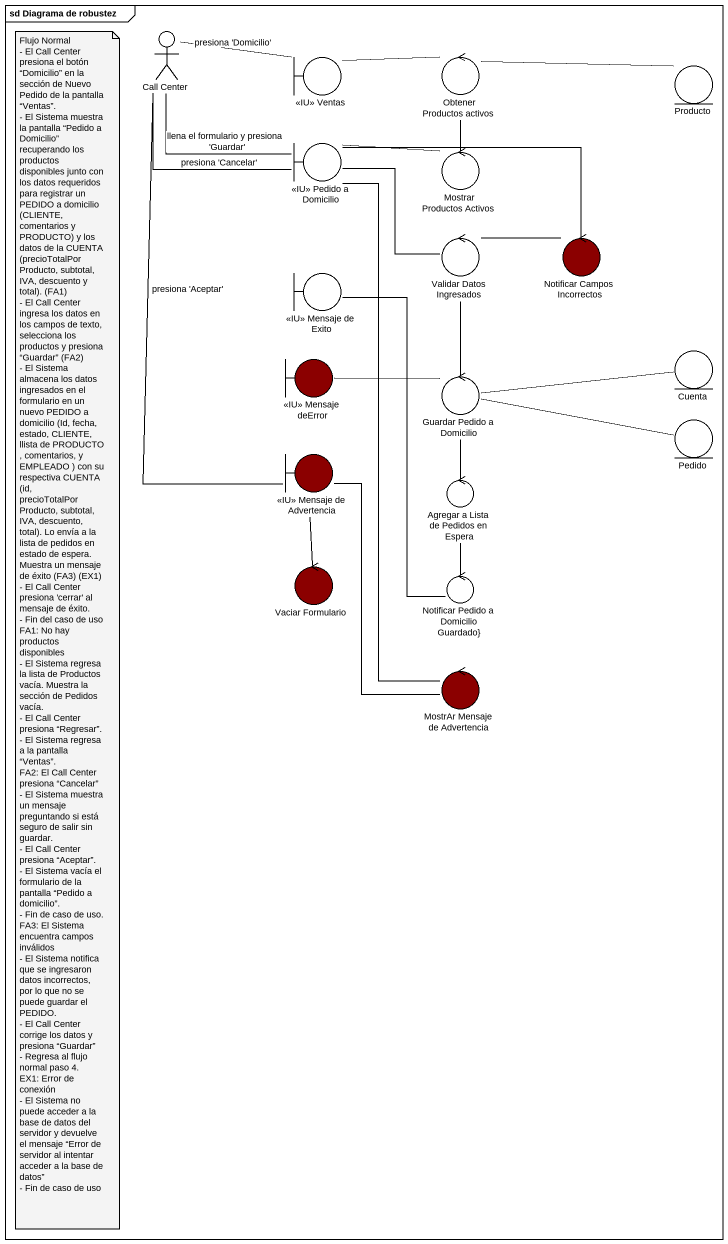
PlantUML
@startuml
mainframe sd Diagrama de robustez
actor "Call Center" as Call_Center
boundary "<<IU>> Ventas" as IU_Ventas
control "Obtener Productos activos" as Obtener_Productos_activos
entity Producto
boundary "<<IU>> Pedido a Domicilio" as IU_Pedido_a_Domicilio
control "Mostrar Productos Activos" as Mostrar_Productos_Activos
control "Validar Datos Ingresados" as Validar_Datos_Ingresados
control "Notificar Campos Incorrectos" as Notificar_Campos_Incorrectos #8B0000
boundary "<<IU>> Mensaje de Exito" as IU_Mensaje_de_Exito
boundary "<<IU>> Mensaje deError" as IU_Mensaje_deError #8B0000
control "Guardar Pedido a Domicilio" as Guardar_Pedido_a_Domicilio
entity Cuenta
entity Pedido
boundary "<<IU>> Mensaje de Advertencia" as IU_Mensaje_de_Advertencia #8B0000
control "Agregar a Lista de Pedidos en Espera" as Agregar_a_Lista_de_Pedidos
control "Vaciar Formulario" as Vaciar_Formulario #8B0000
control "Notificar Pedido a Domicilio Guardado}" as Notificar_Pedido_a
control "MostrAr Mensaje de Advertencia" as MostrAr_Mensaje_de #8B0000
Call_Center -right- IU_Ventas : presiona 'Domicilio'
Call_Center -- IU_Pedido_a_Domicilio : llena el formulario y presiona 'Guardar'
Call_Center -- IU_Pedido_a_Domicilio : presiona 'Cancelar'
Call_Center -- IU_Mensaje_de_Advertencia : presiona 'Aceptar'
IU_Ventas -right- Obtener_Productos_activos
Obtener_Productos_activos -right- Producto
Obtener_Productos_activos -- Mostrar_Productos_Activos
IU_Pedido_a_Domicilio -right- Mostrar_Productos_Activos
IU_Pedido_a_Domicilio -- Validar_Datos_Ingresados
IU_Pedido_a_Domicilio -- MostrAr_Mensaje_de
Validar_Datos_Ingresados -right- Notificar_Campos_Incorrectos
Validar_Datos_Ingresados -- Guardar_Pedido_a_Domicilio
Notificar_Campos_Incorrectos -left- IU_Pedido_a_Domicilio
IU_Mensaje_de_Exito -- Notificar_Pedido_a
Guardar_Pedido_a_Domicilio -left- IU_Mensaje_deError
Guardar_Pedido_a_Domicilio -right- Cuenta
Guardar_Pedido_a_Domicilio -right- Pedido
Guardar_Pedido_a_Domicilio -- Agregar_a_Lista_de_Pedidos
IU_Mensaje_de_Advertencia -- Vaciar_Formulario
Agregar_a_Lista_de_Pedidos -- Notificar_Pedido_a
Vaciar_Formulario -up- IU_Mensaje_de_Advertencia
MostrAr_Mensaje_de -up- IU_Mensaje_de_Advertencia
note as N1
  Flujo Normal
  - El Call Center presiona el botón “Domicilio” en la sección de Nuevo Pedido de la pantalla “Ventas”.
  - El Sistema muestra la pantalla “Pedido a Domicilio” recuperando los productos disponibles junto con los datos requeridos para registrar un PEDIDO a domicilio (CLIENTE, comentarios y PRODUCTO) y los datos de la CUENTA (precioTotalPorProducto, subtotal, IVA, descuento y total). (FA1)
  - El Call Center ingresa los datos en los campos de texto, selecciona los productos y presiona “Guardar” (FA2)
  - El Sistema almacena los datos ingresados en el formulario en un nuevo PEDIDO a domicilio (Id, fecha, estado, CLIENTE, llista de PRODUCTO , comentarios, y EMPLEADO ) con su respectiva CUENTA (id, precioTotalPorProducto, subtotal, IVA, descuento, total). Lo envía a la lista de pedidos en estado de espera. Muestra un mensaje de éxito (FA3) (EX1)
  - El Call Center presiona 'cerrar' al mensaje de éxito.
  - Fin del caso de uso
  FA1: No hay productos disponibles
  - El Sistema regresa la lista de Productos vacía. Muestra la sección de Pedidos vacía.
  - El Call Center presiona “Regresar”.
  - El Sistema regresa a la pantalla “Ventas”.
  FA2: El Call Center presiona “Cancelar”
  - El Sistema muestra un mensaje preguntando si está seguro de salir sin guardar.
  - El Call Center presiona “Aceptar”.
  - El Sistema vacía el formulario de la pantalla “Pedido a domicilio”.
  - Fin de caso de uso.
  FA3: El Sistema encuentra campos inválidos
  - El Sistema notifica que se ingresaron datos incorrectos, por lo que no se puede guardar el PEDIDO.
  - El Call Center corrige los datos y presiona “Guardar”
  - Regresa al flujo normal paso 4.
  EX1: Error de conexión
  - El Sistema no puede acceder a la base de datos del servidor y devuelve el mensaje “Error de servidor al intentar acceder a la base de datos”
  - Fin de caso de uso
end note
@enduml
